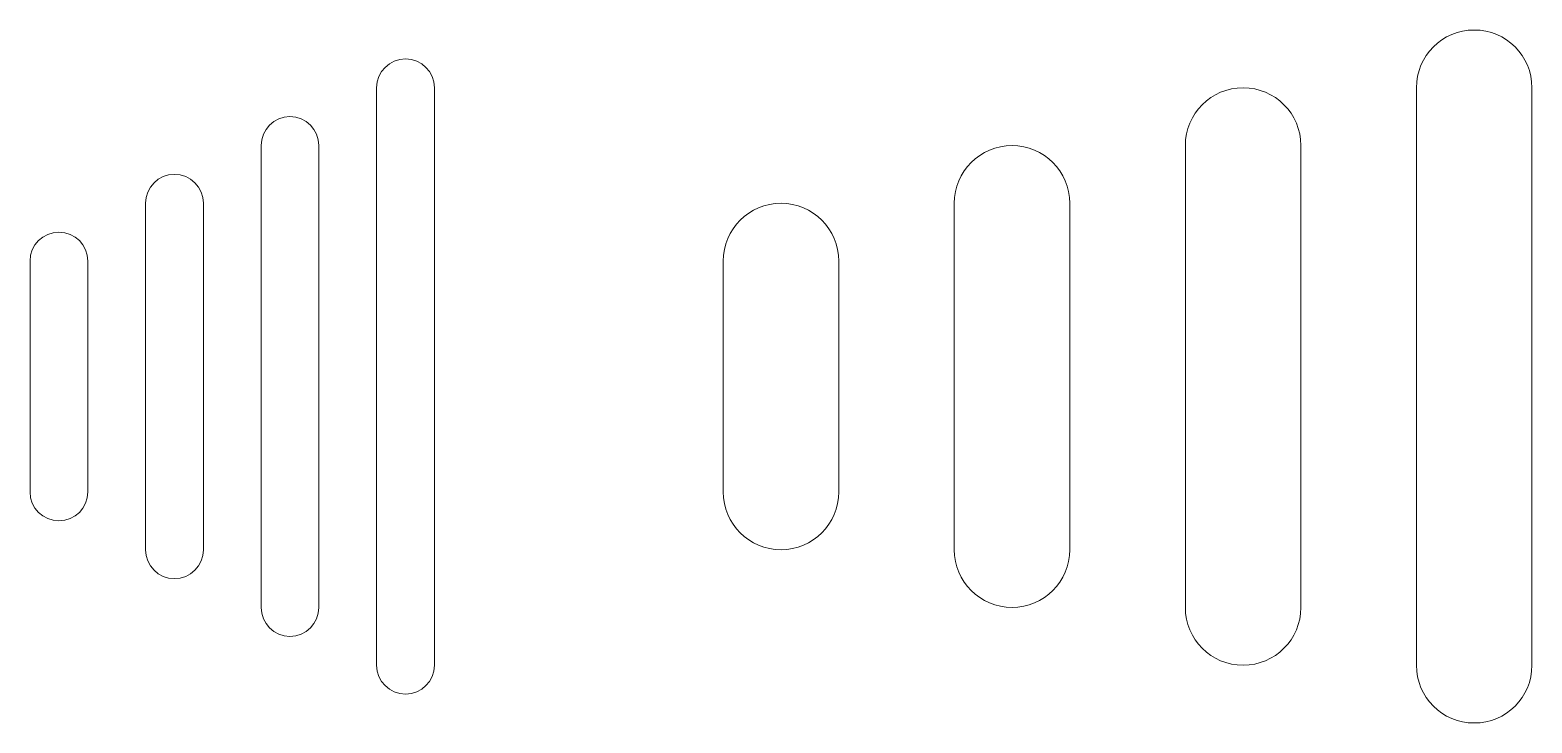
# Model space of a CAD drawing. Header units: metres. Extents: x 0 to 130, y 0 to 60.
import ezdxf

# ---------------------------------------------------------------- set-up
doc = ezdxf.new("R2010")
doc.units = ezdxf.units.M
doc.layers.add('TOP', color=1, linetype='Continuous', lineweight=0)

msp = doc.modelspace()

# ---------------------------------------------------------------- linework, layer by layer
at = {"layer": 'TOP'}
for p, q in [((30, 5), (30, 55)), ((35, 5), (35, 55)), ((120, 5), (120, 55)), ((130, 5), (130, 55)), ((20, 10), (20, 50)), ((25, 10), (25, 50)), ((100, 10), (100, 50)), ((110, 10), (110, 50)), ((10, 15), (10, 45)), ((15, 15), (15, 45)), ((80, 15), (80, 45)), ((90, 15), (90, 45)), ((0, 20), (0, 40)), ((5, 20), (5, 40)), ((60, 20), (60, 40)), ((70, 20), (70, 40))]:
    msp.add_line(p, q, dxfattribs=at)
for centre, radius, start, end in [((125, 55), 5, 0, 180), ((32.5, 55), 2.5, 0, 180), ((105, 50), 5, 0, 180), ((22.5, 50), 2.5, 0, 180), ((85, 45), 5, 0, 180), ((12.5, 45), 2.5, 0, 180), ((65, 40), 5, 0, 180), ((2.5, 40), 2.5, 0, 180), ((2.5, 20), 2.5, -180, 0), ((65, 20), 5, -180, 0), ((12.5, 15), 2.5, -180, 0), ((85, 15), 5, -180, 0), ((22.5, 10), 2.5, -180, 0), ((105, 10), 5, -180, 0), ((32.5, 5), 2.5, -180, 0), ((125, 5), 5, -180, 0)]:
    msp.add_arc(centre, radius, start, end, dxfattribs=at)

doc.saveas('drawing.dxf')
